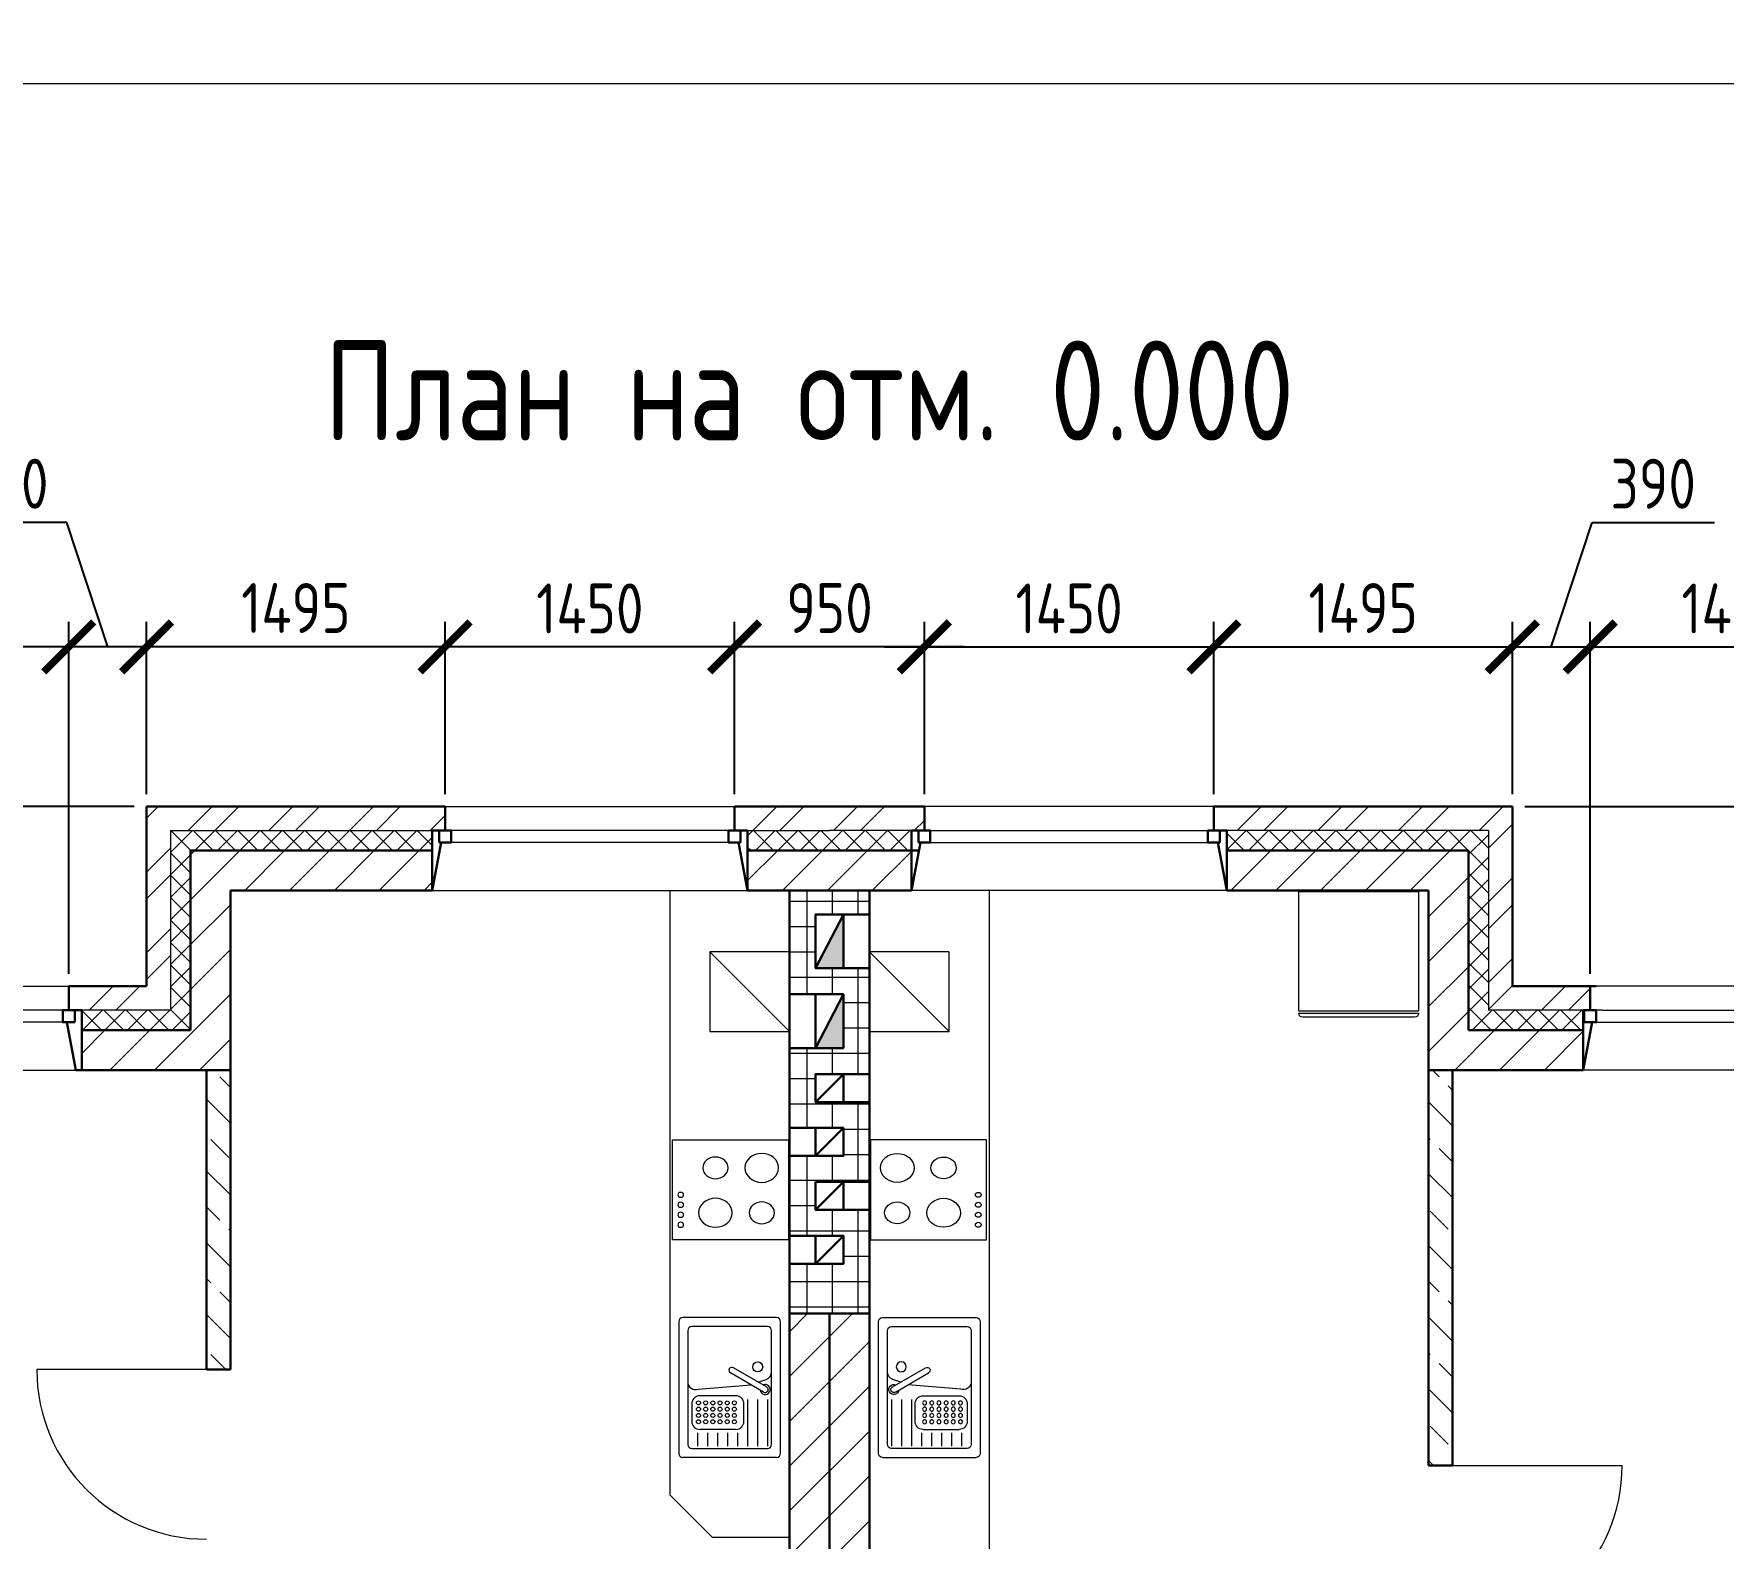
# Model space of a CAD drawing. Header units: millimetres. Extents: x -56498 to 234605, y -296269 to -29969.
# Drawn here: x 81597 to 90058, y -96155 to -88619 of the extents above; entities that cross this region are included whole.
import ezdxf
from ezdxf.enums import TextEntityAlignment as Align

# ---------------------------------------------------------------- set-up
doc = ezdxf.new("R2010")
doc.units = ezdxf.units.MM
doc.header["$LTSCALE"] = 100
doc.header["$PDMODE"] = 35
for name, color, linetype, lineweight in [('0.3', 7, 'Continuous', 30), ('Примітки 0.09', 200, 'Continuous', 9), ('Розміри 0.09', 5, 'Continuous', 9), ('Сантехніка 0.18', 92, 'Continuous', 18), ('Тонкі 0.18', 142, 'Continuous', 18), ('Штрихування 0.09', 253, 'Continuous', 9)]:
    doc.layers.add(name, color=color, linetype=linetype, lineweight=lineweight)
doc.styles.add('GOST 2.304', font='CS_Gost2304.shx')
doc.styles.add('SPDS', font='SPDS.shx', dxfattribs={"width": 0.9})
doc.dimstyles.new('SPDS', dxfattribs={"dimscale": 100, "dimtxt": 2.5, "dimasz": 2.5, "dimexe": 1.25, "dimexo": 0.625, "dimtad": 1, "dimrnd": 0.001, "dimtxsty": 'GOST 2.304', "dimblk": 'ARCHTICK', "dimcen": 2.5, "dimdle": 2, "dimadec": 0, "dimazin": 2, "dimtfac": 0.75, "dimtmove": 1, "dimatfit": 3, "dimfxl": 0, "dimtolj": 1, "dimarcsym": 0})

# ---------------------------------------------------------------- blocks, each defined once
blk = doc.blocks.new('_ArchTick')
at = {"color": 0, "linetype": 'ByBlock', "const_width": 0.15}
blk.add_lwpolyline([(-0.5, -0.5), (0.5, 0.5)], dxfattribs=at)
blk = doc.blocks.new('*D50')
at = {"layer": 'Defpoints', "color": 0, "transparency": 16777216}
for p in [(83657.3, -91690.4), (83657.3, -92490.4), (85107.3, -92490.4)]:
    blk.add_point(p, dxfattribs=at)
at = {"layer": 'Розміри 0.09', "color": 0, "lineweight": -2, "transparency": 16777216}
for p, q in [((83657.3, -92427.9), (83657.3, -91565.4)), ((85107.3, -92427.9), (85107.3, -91565.4)), ((85307.3, -91690.4), (83457.3, -91690.4))]:
    blk.add_line(p, q, dxfattribs=at)
at = {"layer": 'Розміри 0.09', "color": 0, "lineweight": -2, "transparency": 16777216, "xscale": 250, "yscale": 250, "zscale": 250, "rotation": 180}
blk.add_blockref('_ArchTick', (83657.3, -91690.4), dxfattribs=at)
at = {"layer": 'Розміри 0.09', "color": 0, "lineweight": -2, "transparency": 16777216, "xscale": 250, "yscale": 250, "zscale": 250}
blk.add_blockref('_ArchTick', (85107.3, -91690.4), dxfattribs=at)
at = {"layer": 'Розміри 0.09', "color": 0, "transparency": 16777216, "insert": (84382.3, -91497.7), "char_height": 250, "attachment_point": 5, "style": 'GOST 2.304'}
blk.add_mtext('\\A1;1450', dxfattribs=at)
blk = doc.blocks.new('*D52')
at = {"layer": 'Defpoints', "color": 0, "transparency": 16777216}
for p in [(80322.3, -91690.4), (80322.3, -93390.4), (81772.3, -93390.4)]:
    blk.add_point(p, dxfattribs=at)
at = {"layer": 'Розміри 0.09', "color": 0, "lineweight": -2, "transparency": 16777216}
for p, q in [((80322.3, -93327.9), (80322.3, -91565.4)), ((81772.3, -93327.9), (81772.3, -91565.4)), ((81972.3, -91690.4), (80122.3, -91690.4))]:
    blk.add_line(p, q, dxfattribs=at)
at = {"layer": 'Розміри 0.09', "color": 0, "lineweight": -2, "transparency": 16777216, "xscale": 250, "yscale": 250, "zscale": 250, "rotation": 180}
blk.add_blockref('_ArchTick', (80322.3, -91690.4), dxfattribs=at)
at = {"layer": 'Розміри 0.09', "color": 0, "lineweight": -2, "transparency": 16777216, "xscale": 250, "yscale": 250, "zscale": 250}
blk.add_blockref('_ArchTick', (81772.3, -91690.4), dxfattribs=at)
at = {"layer": 'Розміри 0.09', "color": 0, "transparency": 16777216, "insert": (81047.3, -91497.7), "char_height": 250, "attachment_point": 5, "style": 'GOST 2.304'}
blk.add_mtext('\\A1;1450', dxfattribs=at)
blk = doc.blocks.new('*D53')
at = {"layer": 'Defpoints', "color": 0, "transparency": 16777216}
for p in [(82162.3, -91690.4), (82162.3, -92490.4), (83657.3, -92490.4)]:
    blk.add_point(p, dxfattribs=at)
at = {"layer": 'Розміри 0.09', "color": 0, "lineweight": -2, "transparency": 16777216}
for p, q in [((82162.3, -92427.9), (82162.3, -91565.4)), ((83657.3, -92427.9), (83657.3, -91565.4)), ((83857.3, -91690.4), (81962.3, -91690.4))]:
    blk.add_line(p, q, dxfattribs=at)
at = {"layer": 'Розміри 0.09', "color": 0, "lineweight": -2, "transparency": 16777216, "xscale": 250, "yscale": 250, "zscale": 250, "rotation": 180}
blk.add_blockref('_ArchTick', (82162.3, -91690.4), dxfattribs=at)
at = {"layer": 'Розміри 0.09', "color": 0, "lineweight": -2, "transparency": 16777216, "xscale": 250, "yscale": 250, "zscale": 250}
blk.add_blockref('_ArchTick', (83657.3, -91690.4), dxfattribs=at)
at = {"layer": 'Розміри 0.09', "color": 0, "transparency": 16777216, "insert": (82909.8, -91495.6), "char_height": 250, "attachment_point": 5, "style": 'GOST 2.304'}
blk.add_mtext('\\A1;1495', dxfattribs=at)
blk = doc.blocks.new('*D54')
at = {"layer": 'Defpoints', "color": 0, "transparency": 16777216}
for p in [(81772.3, -91690.4), (82162.3, -92490.4), (81772.3, -93390.4)]:
    blk.add_point(p, dxfattribs=at)
at = {"layer": 'Розміри 0.09', "color": 0, "lineweight": -2, "transparency": 16777216}
for p, q in [((81763.1, -91067.6), (81150.6, -91067.6)), ((81967.3, -91690.4), (81763.1, -91067.6)), ((81772.3, -93327.9), (81772.3, -91565.4)), ((82162.3, -92427.9), (82162.3, -91565.4)), ((82362.3, -91690.4), (81572.3, -91690.4))]:
    blk.add_line(p, q, dxfattribs=at)
at = {"layer": 'Розміри 0.09', "color": 0, "lineweight": -2, "transparency": 16777216, "xscale": 250, "yscale": 250, "zscale": 250, "rotation": 180}
blk.add_blockref('_ArchTick', (81772.3, -91690.4), dxfattribs=at)
at = {"layer": 'Розміри 0.09', "color": 0, "lineweight": -2, "transparency": 16777216, "xscale": 250, "yscale": 250, "zscale": 250}
blk.add_blockref('_ArchTick', (82162.3, -91690.4), dxfattribs=at)
at = {"layer": 'Розміри 0.09', "color": 0, "transparency": 16777216, "insert": (81456.9, -90872.8), "char_height": 250, "attachment_point": 5, "style": 'GOST 2.304'}
blk.add_mtext('\\A1;390', dxfattribs=at)
blk = doc.blocks.new('*D62')
at = {"layer": 'Defpoints', "color": 0, "transparency": 16777216}
for p in [(73223.3, -92490.4), (82162.3, -92490.4), (74662.3, -93390.4)]:
    blk.add_point(p, dxfattribs=at)
at = {"layer": 'Розміри 0.09', "color": 0, "lineweight": -2, "transparency": 16777216}
for p, q in [((73223.3, -93590.4), (73223.3, -92290.4)), ((82099.8, -92490.4), (73098.3, -92490.4)), ((74599.8, -93390.4), (73098.3, -93390.4))]:
    blk.add_line(p, q, dxfattribs=at)
at = {"layer": 'Розміри 0.09', "color": 0, "lineweight": -2, "transparency": 16777216, "xscale": 250, "yscale": 250, "zscale": 250}
for p, rotation in [((73223.3, -92490.4), 90), ((73223.3, -93390.4), 270)]:
    blk.add_blockref('_ArchTick', p, dxfattribs=dict(at, rotation=rotation))
at = {"layer": 'Розміри 0.09', "color": 0, "transparency": 16777216, "insert": (73028.6, -92940.4), "char_height": 250, "attachment_point": 5, "rotation": 90, "style": 'GOST 2.304'}
blk.add_mtext('\\A1;900', dxfattribs=at)
blk = doc.blocks.new('*D21')
at = {"layer": 'Defpoints', "color": 0, "transparency": 16777216}
for p in [(89002.3, -91690.4), (87507.3, -92490.4), (89002.3, -92490.4)]:
    blk.add_point(p, dxfattribs=at)
at = {"layer": 'Розміри 0.09', "color": 0, "lineweight": -2, "transparency": 16777216}
for p, q in [((87507.3, -92427.9), (87507.3, -91565.4)), ((89002.3, -92427.9), (89002.3, -91565.4)), ((87307.3, -91690.4), (89202.3, -91690.4))]:
    blk.add_line(p, q, dxfattribs=at)
at = {"layer": 'Розміри 0.09', "color": 0, "lineweight": -2, "transparency": 16777216, "xscale": 250, "yscale": 250, "zscale": 250, "rotation": 180}
blk.add_blockref('_ArchTick', (87507.3, -91690.4), dxfattribs=at)
at = {"layer": 'Розміри 0.09', "color": 0, "lineweight": -2, "transparency": 16777216, "xscale": 250, "yscale": 250, "zscale": 250}
blk.add_blockref('_ArchTick', (89002.3, -91690.4), dxfattribs=at)
at = {"layer": 'Розміри 0.09', "color": 0, "transparency": 16777216, "insert": (88254.8, -91495.6), "char_height": 250, "attachment_point": 5, "style": 'GOST 2.304'}
blk.add_mtext('\\A1;1495', dxfattribs=at)
blk = doc.blocks.new('*D23')
at = {"layer": 'Defpoints', "color": 0, "transparency": 16777216}
for p in [(85107.3, -91690.4), (85107.3, -92490.4), (86057.3, -92490.4)]:
    blk.add_point(p, dxfattribs=at)
at = {"layer": 'Розміри 0.09', "color": 0, "lineweight": -2, "transparency": 16777216}
for p, q in [((85107.3, -92427.9), (85107.3, -91565.4)), ((86057.3, -92427.9), (86057.3, -91565.4)), ((86257.3, -91690.4), (84907.3, -91690.4))]:
    blk.add_line(p, q, dxfattribs=at)
at = {"layer": 'Розміри 0.09', "color": 0, "lineweight": -2, "transparency": 16777216, "xscale": 250, "yscale": 250, "zscale": 250, "rotation": 180}
blk.add_blockref('_ArchTick', (85107.3, -91690.4), dxfattribs=at)
at = {"layer": 'Розміри 0.09', "color": 0, "lineweight": -2, "transparency": 16777216, "xscale": 250, "yscale": 250, "zscale": 250}
blk.add_blockref('_ArchTick', (86057.3, -91690.4), dxfattribs=at)
at = {"layer": 'Розміри 0.09', "color": 0, "transparency": 16777216, "insert": (85582.3, -91495.6), "char_height": 250, "attachment_point": 5, "style": 'GOST 2.304'}
blk.add_mtext('\\A1;950', dxfattribs=at)
blk = doc.blocks.new('*D80')
at = {"layer": 'Defpoints', "color": 0, "transparency": 16777216}
for p in [(87507.3, -91690.4), (86057.3, -92490.4), (87507.3, -92490.4)]:
    blk.add_point(p, dxfattribs=at)
at = {"layer": 'Розміри 0.09', "color": 0, "lineweight": -2, "transparency": 16777216}
for p, q in [((86057.3, -92427.9), (86057.3, -91565.4)), ((87507.3, -92427.9), (87507.3, -91565.4)), ((85857.3, -91690.4), (87707.3, -91690.4))]:
    blk.add_line(p, q, dxfattribs=at)
at = {"layer": 'Розміри 0.09', "color": 0, "lineweight": -2, "transparency": 16777216, "xscale": 250, "yscale": 250, "zscale": 250, "rotation": 180}
blk.add_blockref('_ArchTick', (86057.3, -91690.4), dxfattribs=at)
at = {"layer": 'Розміри 0.09', "color": 0, "lineweight": -2, "transparency": 16777216, "xscale": 250, "yscale": 250, "zscale": 250}
blk.add_blockref('_ArchTick', (87507.3, -91690.4), dxfattribs=at)
at = {"layer": 'Розміри 0.09', "color": 0, "transparency": 16777216, "insert": (86782.3, -91497.7), "char_height": 250, "attachment_point": 5, "style": 'GOST 2.304'}
blk.add_mtext('\\A1;1450', dxfattribs=at)
blk = doc.blocks.new('*D102')
at = {"layer": 'Defpoints', "color": 0, "transparency": 16777216}
for p in [(89002.3, -92490.4), (98341.3, -92490.4), (96502.3, -93390.4)]:
    blk.add_point(p, dxfattribs=at)
at = {"layer": 'Розміри 0.09', "color": 0, "lineweight": -2, "transparency": 16777216}
for p, q in [((98341.3, -93590.4), (98341.3, -92290.4)), ((89064.8, -92490.4), (98466.3, -92490.4)), ((96564.8, -93390.4), (98466.3, -93390.4))]:
    blk.add_line(p, q, dxfattribs=at)
at = {"layer": 'Розміри 0.09', "color": 0, "lineweight": -2, "transparency": 16777216, "xscale": 250, "yscale": 250, "zscale": 250}
for p, rotation in [((98341.3, -92490.4), 90), ((98341.3, -93390.4), 270)]:
    blk.add_blockref('_ArchTick', p, dxfattribs=dict(at, rotation=rotation))
at = {"layer": 'Розміри 0.09', "color": 0, "transparency": 16777216, "insert": (98146.6, -92940.4), "char_height": 250, "attachment_point": 5, "rotation": 90, "style": 'GOST 2.304'}
blk.add_mtext('\\A1;900', dxfattribs=at)
blk = doc.blocks.new('*D116')
at = {"layer": 'Defpoints', "color": 0, "transparency": 16777216}
for p in [(90842.3, -91690.4), (89392.3, -93390.4), (90842.3, -93390.4)]:
    blk.add_point(p, dxfattribs=at)
at = {"layer": 'Розміри 0.09', "color": 0, "lineweight": -2, "transparency": 16777216}
for p, q in [((89392.3, -93327.9), (89392.3, -91565.4)), ((90842.3, -93327.9), (90842.3, -91565.4)), ((89192.3, -91690.4), (91042.3, -91690.4))]:
    blk.add_line(p, q, dxfattribs=at)
at = {"layer": 'Розміри 0.09', "color": 0, "lineweight": -2, "transparency": 16777216, "xscale": 250, "yscale": 250, "zscale": 250, "rotation": 180}
blk.add_blockref('_ArchTick', (89392.3, -91690.4), dxfattribs=at)
at = {"layer": 'Розміри 0.09', "color": 0, "lineweight": -2, "transparency": 16777216, "xscale": 250, "yscale": 250, "zscale": 250}
blk.add_blockref('_ArchTick', (90842.3, -91690.4), dxfattribs=at)
at = {"layer": 'Розміри 0.09', "color": 0, "transparency": 16777216, "insert": (90117.3, -91497.7), "char_height": 250, "attachment_point": 5, "style": 'GOST 2.304'}
blk.add_mtext('\\A1;1450', dxfattribs=at)
blk = doc.blocks.new('*D117')
at = {"layer": 'Defpoints', "color": 0, "transparency": 16777216}
for p in [(89392.3, -91690.4), (89002.3, -92490.4), (89392.3, -93390.4)]:
    blk.add_point(p, dxfattribs=at)
at = {"layer": 'Розміри 0.09', "color": 0, "lineweight": -2, "transparency": 16777216}
for p, q in [((89197.3, -91690.4), (89401.5, -91067.6)), ((89401.5, -91067.6), (90014, -91067.6)), ((89002.3, -92427.9), (89002.3, -91565.4)), ((89392.3, -93327.9), (89392.3, -91565.4)), ((88802.3, -91690.4), (89592.3, -91690.4))]:
    blk.add_line(p, q, dxfattribs=at)
at = {"layer": 'Розміри 0.09', "color": 0, "lineweight": -2, "transparency": 16777216, "xscale": 250, "yscale": 250, "zscale": 250, "rotation": 180}
blk.add_blockref('_ArchTick', (89002.3, -91690.4), dxfattribs=at)
at = {"layer": 'Розміри 0.09', "color": 0, "lineweight": -2, "transparency": 16777216, "xscale": 250, "yscale": 250, "zscale": 250}
blk.add_blockref('_ArchTick', (89392.3, -91690.4), dxfattribs=at)
at = {"layer": 'Розміри 0.09', "color": 0, "transparency": 16777216, "insert": (89707.7, -90872.8), "char_height": 250, "attachment_point": 5, "style": 'GOST 2.304'}
blk.add_mtext('\\A1;390', dxfattribs=at)
blk = doc.blocks.new('M_KIT_APPL_HOB_P')
at = {"color": 0, "linetype": 'ByBlock', "lineweight": -2}
blk.add_lwpolyline([(0, -290), (500, -290), (500, 290), (0, 290)], close=True, dxfattribs=at)
for centre, major_axis in [((274.809, 249.4261), (0, 14.5)), ((324.809, 249.4261), (0, 14.5)), ((374.809, 249.4261), (0, 14.5)), ((424.809, 249.4261), (0, 14.5)), ((139.813, 75.4261), (0, 63.162)), ((364.813, 75.4261), (0, 84.216)), ((139.813, -156.5739), (0, 84.216)), ((364.813, -156.5739), (0, 63.162))]:
    blk.add_ellipse(centre, major_axis=major_axis, ratio=0.862068966, start_param=1.570796327, end_param=7.853981634, dxfattribs=at)
at = {"layer": 'Defpoints', "color": 0, "linetype": 'ByBlock', "lineweight": -2}
for p in [(0, 290), (500, 290), (0, -290), (500, -290)]:
    blk.add_point(p, dxfattribs=at)
blk = doc.blocks.new('s_48')
for p, q in [((0, 300), (0, -300)), ((600, 300), (0, 300)), ((600, -300), (600, 300)), ((610, 300), (610, -300)), ((610, 300), (610, 300)), ((630, -280), (630, 280)), ((0, -300), (600, -300)), ((610, -300), (610, -300))]:
    blk.add_line(p, q)
for centre, start, end in [((610, 280), 0, 90), ((610, -280), 270, 0)]:
    blk.add_arc(centre, 20, start, end)
blk = doc.blocks.new('A$C1385548B')
for p, q in [((330, 0), (-330, 0)), ((-350, -20), (-350, -490)), ((-305, -65), (-305, -445)), ((285, -45), (-285, -45)), ((-3, -69.9), (-99, -236.2)), ((-27, -111.5), (-40.7, -71.9)), ((60.6, -65.4), (294.3, -65.4)), ((305, -445), (305, -65)), ((350, -20), (350, -490)), ((23, -84.9), (-73.1, -251.2)), ((8.3, -411.9), (-14.1, -149)), ((60.6, -115.4), (294.3, -115.4)), ((60.6, -165.4), (294.3, -165.4)), ((41.5, -223.7), (41.5, -404.7)), ((170, -183.7), (81.5, -183.7)), ((210, -223.7), (210, -404.7)), ((227.5, -215.4), (294.3, -215.4)), ((227.5, -265.4), (294.3, -265.4)), ((227.5, -315.4), (294.3, -315.4)), ((227.5, -365.4), (294.3, -365.4)), ((227.5, -415.4), (294.3, -415.4)), ((-285, -465), (285, -465)), ((81.5, -444.7), (170, -444.7)), ((-330, -510), (330, -510))]:
    blk.add_line(p, q)
for centre, radius in [((-103.7, -114.6), 25), ((76.9, -231.4), 10.1), ((108.5, -231.4), 10.1), ((140.1, -231.4), 10.1), ((171.7, -231.4), 10.1), ((76.9, -267.3), 10.1), ((76.9, -303.2), 10.1), ((76.9, -339.2), 10.1), ((108.5, -267.3), 10.1), ((108.5, -303.2), 10.1), ((108.5, -339.2), 10.1), ((140.1, -267.3), 10.1), ((140.1, -303.2), 10.1), ((140.1, -339.2), 10.1), ((171.7, -267.3), 10.1), ((171.7, -303.2), 10.1), ((171.7, -339.2), 10.1), ((76.9, -375.1), 10.1), ((76.9, -411), 10.1), ((108.5, -375.1), 10.1), ((108.5, -411), 10.1), ((140.1, -375.1), 10.1), ((140.1, -411), 10.1), ((171.7, -375.1), 10.1), ((171.7, -411), 10.1)]:
    blk.add_circle(centre, radius)
for centre, radius, start, end in [((-330, -20), 20, 90, 180), ((330, -20), 20, 0, 90), ((-285, -65), 20, 90, 180), ((-78.5, -85), 40, 19.04662, 90), ((10, -77.4), 25, 276.8699, 203.1301), ((10, -77.4), 15, 330, 150), ((285, -65), 20, 0, 90), ((-86.1, -243.7), 15, 150, 330), ((81.5, -223.7), 40, 90, 180), ((170, -223.7), 40, 0, 90), ((-29.6, -425), 40, 270, 19.04662), ((81.5, -404.7), 40, 180, 270), ((170, -404.7), 40, 270, 0), ((-330, -490), 20, 180, 270), ((-285, -445), 20, 180, 270), ((285, -445), 20, 270, 0), ((330, -490), 20, 270, 0)]:
    blk.add_arc(centre, radius, start, end)

msp = doc.modelspace()

# ---------------------------------------------------------------- hatches: boundary and pattern name
at = {"layer": '0.3'}
h = msp.add_hatch(color=256, dxfattribs=at)
h.paths.add_polyline_path([(85652.29, -93030.359), (85582.29, -93165.359), (85582.29, -93300.359), (85652.29, -93300.359)])
h.paths.add_polyline_path([(85582.29, -93165.359), (85512.29, -93300.359), (85582.29, -93300.359)])
h = msp.add_hatch(color=256, dxfattribs=at)
h.paths.add_polyline_path([(85652.29, -93430.359), (85582.29, -93565.359), (85582.29, -93700.359), (85652.29, -93700.359)])
h.paths.add_polyline_path([(85582.29, -93565.359), (85512.29, -93700.359), (85582.29, -93700.359)])
at = {"layer": 'Штрихування 0.09'}
h = msp.add_hatch(dxfattribs=at)
h.set_pattern_fill('ANSI32', color=256, scale=30, style=0)
h.paths.add_polyline_path([(83657.291, -92490.359), (82162.29, -92490.359), (82162.29, -93390.359), (81772.29, -93390.359), (81772.29, -93510.359), (81802.29, -93510.359), (81837.31, -93510.359), (82282.29, -93510.359), (82282.29, -92610.359), (83592.291, -92610.359), (83657.291, -92610.359)])
h = msp.add_hatch(dxfattribs=at)
h.set_pattern_fill('ANSI32', color=256, scale=30, style=0)
h.paths.add_polyline_path([(86057.29, -92490.359), (85582.29, -92490.359), (85107.291, -92490.359), (85107.291, -92610.359), (85137.291, -92610.359), (85172.291, -92610.359), (85582.29, -92610.359), (86057.29, -92610.359)])
h = msp.add_hatch(dxfattribs=at)
h.set_pattern_fill('ANSI32', color=256, scale=30, style=0)
h.paths.add_polyline_path([(89002.29, -92490.359), (87507.29, -92490.359), (87507.29, -92610.359), (87537.29, -92610.359), (87572.29, -92610.359), (88882.29, -92610.359), (88882.29, -93510.359), (89392.29, -93510.359), (89392.29, -93390.359), (89002.29, -93390.359)])
h = msp.add_hatch(dxfattribs=at)
h.set_pattern_fill('ANSI37', color=256, scale=25, style=0)
h.paths.add_polyline_path([(82382.29, -92710.359), (83592.291, -92710.359), (83592.291, -92610.359), (82282.29, -92610.359), (82282.29, -93510.359), (81837.31, -93510.359), (81837.31, -93610.359), (82382.29, -93610.359)])
h = msp.add_hatch(dxfattribs=at)
h.set_pattern_fill('ANSI37', color=256, scale=25, style=0)
h.paths.add_polyline_path([(85992.29, -92610.359), (85582.29, -92610.359), (85172.291, -92610.359), (85172.291, -92710.359), (85582.29, -92710.359), (85992.29, -92710.359)])
h = msp.add_hatch(dxfattribs=at)
h.set_pattern_fill('ANSI37', color=256, scale=25, style=0)
h.paths.add_polyline_path([(88882.29, -92610.359), (87572.29, -92610.359), (87572.29, -92710.359), (88782.29, -92710.359), (88782.29, -93610.359), (89357.247, -93610.359), (89357.247, -93510.359), (88882.29, -93510.359)])
h = msp.add_hatch(dxfattribs=at)
h.set_pattern_fill('ANSI31', color=256, scale=50, style=0)
h.paths.add_polyline_path([(82582.29, -92910.359), (83592.291, -92910.359), (83592.291, -92710.359), (82382.29, -92710.359), (82382.29, -93610.359), (81837.31, -93610.359), (81837.31, -93810.359), (82582.29, -93810.359)])
h = msp.add_hatch(dxfattribs=at)
h.set_pattern_fill('ANSI31', color=256, scale=50, style=0)
h.paths.add_polyline_path([(85992.29, -92710.359), (85582.29, -92710.359), (85172.291, -92710.359), (85172.291, -92910.359), (85382.29, -92910.359), (85782.29, -92910.359), (85992.29, -92910.359)])
h = msp.add_hatch(dxfattribs=at)
h.set_pattern_fill('ANSI31', color=256, scale=50, style=0)
h.paths.add_polyline_path([(88782.29, -92710.359), (87572.29, -92710.359), (87572.29, -92910.359), (88582.29, -92910.359), (88582.29, -93810.359), (89357.247, -93810.359), (89357.247, -93610.359), (88782.29, -93610.359)])
h = msp.add_hatch(dxfattribs=at)
h.set_pattern_fill('NET', color=256, scale=40, style=0)
h.paths.add_polyline_path([(85782.29, -93300.359), (85652.29, -93300.359), (85512.29, -93300.359), (85512.29, -93030.359), (85652.29, -93030.359), (85782.29, -93030.359), (85782.29, -92910.359), (85382.29, -92910.359), (85382.29, -93430.359), (85512.29, -93430.359), (85652.29, -93430.359), (85652.29, -93700.359), (85512.29, -93700.359), (85382.29, -93700.359), (85382.29, -94100.359), (85512.29, -94100.359), (85652.29, -94100.359), (85652.29, -94240.359), (85512.29, -94240.359), (85382.29, -94240.359), (85382.29, -94640.359), (85512.29, -94640.359), (85652.29, -94640.359), (85652.29, -94780.359), (85512.29, -94780.359), (85382.29, -94780.359), (85382.29, -95030.359), (85782.29, -95030.359), (85782.29, -94510.359), (85652.29, -94510.359), (85512.29, -94510.359), (85512.29, -94370.359), (85652.29, -94370.359), (85782.29, -94370.359), (85782.29, -93970.359), (85652.29, -93970.359), (85512.29, -93970.359), (85512.29, -93830.359), (85652.29, -93830.359), (85782.29, -93830.359)])
h = msp.add_hatch(dxfattribs=at)
h.set_pattern_fill('ANSI33', color=256, scale=40, angle=90, style=0)
h.paths.add_polyline_path([(82582.29, -93810.359), (82462.29, -93810.359), (82462.29, -95310.359), (82582.29, -95310.359)])
h = msp.add_hatch(dxfattribs=at)
h.set_pattern_fill('ANSI33', color=256, scale=40, angle=90, style=0)
h.paths.add_polyline_path([(88702.29, -93810.359), (88582.29, -93810.359), (88582.29, -95790.359), (88702.29, -95790.359)])
h = msp.add_hatch(dxfattribs=at)
h.set_pattern_fill('ANSI31', color=256, scale=50, style=0)
h.paths.add_polyline_path([(85782.29, -95030.359), (85582.29, -95030.359), (85582.29, -96820.359), (85782.29, -96820.359)])
h.paths.add_polyline_path([(85582.29, -95030.359), (85382.29, -95030.359), (85382.29, -96820.359), (85582.29, -96820.359)])

# ---------------------------------------------------------------- linework, layer by layer
at = {"layer": '0.3'}
for p, q in [((82162.29, -92490.359), (82162.29, -93390.359)), ((82162.29, -92490.359), (83657.291, -92490.359)), ((83657.291, -92490.359), (83657.291, -92610.359)), ((85107.291, -92490.359), (85582.29, -92490.359)), ((85107.291, -92490.359), (85107.291, -92610.359)), ((86057.29, -92490.359), (85582.29, -92490.359)), ((86057.29, -92490.359), (86057.29, -92610.359)), ((89002.29, -92490.359), (87507.29, -92490.359)), ((87507.29, -92490.359), (87507.29, -92610.359)), ((89002.29, -92490.359), (89002.29, -93390.359)), ((83592.291, -92910.359), (83592.291, -92610.359)), ((83592.291, -92610.359), (83657.291, -92610.359)), ((85172.291, -92610.359), (85107.291, -92610.359)), ((85172.291, -92910.359), (85172.291, -92610.359)), ((85992.29, -92910.359), (85992.29, -92610.359)), ((85992.29, -92610.359), (86057.29, -92610.359)), ((87572.29, -92610.359), (87507.29, -92610.359)), ((87572.29, -92910.359), (87572.29, -92610.359)), ((82382.29, -92710.359), (82382.29, -93610.359)), ((82382.29, -92710.359), (83592.291, -92710.359)), ((83637.291, -92670.359), (83592.291, -92910.359)), ((85127.291, -92670.359), (85172.291, -92910.359)), ((85172.316, -92710.359), (85582.29, -92710.359)), ((86029.79, -92710.359), (85582.29, -92710.359)), ((86037.29, -92670.359), (85992.29, -92910.359)), ((87527.29, -92670.359), (87572.29, -92910.359)), ((88782.29, -92710.359), (87572.29, -92710.359)), ((88782.29, -92710.359), (88782.29, -93610.359)), ((82582.29, -92910.359), (82582.29, -93810.359)), ((82582.29, -92910.359), (83592.291, -92910.359)), ((85172.316, -92910.359), (85382.29, -92910.359)), ((85382.29, -99710.359), (85382.29, -92910.359)), ((85782.29, -92910.359), (85382.29, -92910.359)), ((85782.29, -99710.359), (85782.29, -92910.359)), ((85992.29, -92910.359), (85782.29, -92910.359)), ((88582.29, -92910.359), (87572.29, -92910.359)), ((88582.29, -92910.359), (88582.29, -93810.359)), ((85652.29, -93030.359), (85782.29, -93030.359)), ((85652.29, -93300.359), (85782.29, -93300.359)), ((81772.29, -93390.359), (81772.29, -93510.359)), ((81772.29, -93390.359), (82162.29, -93390.359)), ((89422.29, -93390.359), (89002.29, -93390.359)), ((89392.29, -93390.359), (89392.29, -93510.359)), ((85382.29, -93430.359), (85512.29, -93430.359)), ((81762.334, -93570.359), (81807.334, -93810.359)), ((81837.31, -93510.359), (81772.29, -93510.359)), ((81837.31, -93810.359), (81837.31, -93510.359)), ((89357.247, -93810.359), (89357.247, -93510.359)), ((89357.247, -93510.359), (89392.29, -93510.359)), ((89402.247, -93570.359), (89357.247, -93810.359)), ((81837.31, -93610.359), (82382.29, -93610.359)), ((89357.29, -93610.359), (88782.29, -93610.359)), ((85382.29, -93700.359), (85512.29, -93700.359)), ((81807.29, -93810.359), (82582.29, -93810.359)), ((82462.29, -93810.359), (82462.29, -95310.359)), ((82582.29, -93810.359), (82582.29, -95310.359)), ((85652.29, -93830.359), (85782.29, -93830.359)), ((89357.29, -93810.359), (88582.29, -93810.359)), ((88582.29, -93810.359), (88582.29, -95790.359)), ((88702.29, -93810.359), (88702.29, -95790.359)), ((85652.29, -93970.359), (85782.29, -93970.359)), ((85382.29, -94100.359), (85512.29, -94100.359)), ((85382.29, -94240.359), (85512.29, -94240.359)), ((85652.29, -94370.359), (85782.29, -94370.359)), ((85652.29, -94510.359), (85782.29, -94510.359)), ((85382.29, -94640.359), (85512.29, -94640.359)), ((85382.29, -94780.359), (85512.29, -94780.359)), ((85382.29, -95030.359), (85782.29, -95030.359)), ((85582.29, -96820.359), (85582.29, -95030.359)), ((82582.29, -95310.359), (82462.29, -95310.359)), ((88582.29, -95790.359), (88702.29, -95790.359))]:
    msp.add_line(p, q, dxfattribs=at)
for points in [[(83627.291, -92670.359), (83627.291, -92610.359), (83687.291, -92610.359), (83687.291, -92670.359)], [(85137.291, -92670.359), (85137.291, -92610.359), (85077.291, -92610.359), (85077.291, -92670.359)], [(86027.29, -92670.359), (86027.29, -92610.359), (86087.29, -92610.359), (86087.29, -92670.359)], [(87537.29, -92670.359), (87537.29, -92610.359), (87477.29, -92610.359), (87477.29, -92670.359)], [(81802.29, -93570.359), (81802.29, -93510.359), (81742.29, -93510.359), (81742.29, -93570.359)], [(89362.29, -93570.359), (89362.29, -93510.359), (89422.29, -93510.359), (89422.29, -93570.359)]]:
    msp.add_lwpolyline(points, close=True, dxfattribs=at)
for points in [[(85512.29, -93300.359), (85512.29, -93030.359), (85652.29, -93030.359), (85512.29, -93300.359), (85652.29, -93300.359), (85652.29, -93030.359)], [(85512.29, -93700.359), (85512.29, -93430.359), (85652.29, -93430.359), (85512.29, -93700.359), (85652.29, -93700.359), (85652.29, -93430.359)], [(85512.29, -93970.359), (85512.29, -93830.359), (85652.29, -93830.359), (85512.29, -93970.359), (85652.29, -93970.359), (85652.29, -93830.359)], [(85512.29, -94240.359), (85512.29, -94100.359), (85652.29, -94100.359), (85512.29, -94240.359), (85652.29, -94240.359), (85652.29, -94100.359)], [(85512.29, -94510.359), (85512.29, -94370.359), (85652.29, -94370.359), (85512.29, -94510.359), (85652.29, -94510.359), (85652.29, -94370.359)], [(85512.29, -94780.359), (85512.29, -94640.359), (85652.29, -94640.359), (85512.29, -94780.359), (85652.29, -94780.359), (85652.29, -94640.359)]]:
    msp.add_lwpolyline(points, dxfattribs=at)
at = {"layer": 'Тонкі 0.18'}
for p, q in [((83657.291, -92490.359), (85107.291, -92490.359)), ((87507.29, -92490.359), (86057.29, -92490.359)), ((82282.29, -92610.359), (82282.29, -93510.359)), ((82282.29, -92610.359), (83592.291, -92610.359)), ((85077.291, -92610.359), (83687.291, -92610.359)), ((85077.291, -92610.359), (85582.29, -92610.359)), ((86087.29, -92610.359), (85582.29, -92610.359)), ((86087.29, -92610.359), (87477.29, -92610.359)), ((88882.29, -92610.359), (87572.29, -92610.359)), ((88882.29, -92610.359), (88882.29, -93510.359)), ((85077.291, -92670.359), (83687.291, -92670.359)), ((86087.29, -92670.359), (87477.29, -92670.359)), ((83592.291, -92910.359), (85172.291, -92910.359)), ((87572.29, -92910.359), (85992.29, -92910.359)), ((80322.29, -93390.359), (81772.29, -93390.359)), ((90842.29, -93390.359), (89392.29, -93390.359)), ((81742.29, -93510.359), (80352.322, -93510.359)), ((81742.278, -93570.359), (80352.322, -93570.359)), ((82282.29, -93510.359), (81837.31, -93510.359)), ((89452.29, -93510.359), (88882.29, -93510.359)), ((89422.303, -93570.359), (90812.259, -93570.359)), ((89452.259, -93510.359), (90812.259, -93510.359)), ((80257.322, -93810.359), (81807.322, -93810.359)), ((90907.259, -93810.359), (89357.259, -93810.359)), ((82462.29, -95310.359), (81612.29, -95310.359)), ((88702.29, -95790.359), (89552.29, -95790.359))]:
    msp.add_line(p, q, dxfattribs=at)
for centre, start, end in [((82462.29, -95310.359), 180, 270), ((88702.29, -95790.359), 270, 0)]:
    msp.add_arc(centre, 850, start, end, dxfattribs=at)
at = {"layer": 'Штрихування 0.09'}
for p, q in [((84782.29, -92910.359), (84782.29, -95938.256)), ((86382.29, -92910.359), (86382.29, -97520.359)), ((84782.29, -95938.256), (84994.422, -96150.389)), ((84994.422, -96150.389), (85382.29, -96150.389))]:
    msp.add_line(p, q, dxfattribs=at)
msp.add_lwpolyline([(66604.617, -59168.985), (108604.617, -59168.985), (108604.617, -88868.985), (66604.617, -88868.985)], close=True, dxfattribs=at)
for points in [[(84982.29, -93217.359), (85382.29, -93617.359), (85382.29, -93217.359), (84982.29, -93217.359), (84982.29, -93617.359), (85382.29, -93617.359)], [(85782.29, -93217.359), (86182.29, -93617.359), (86182.29, -93217.359), (85782.29, -93217.359), (85782.29, -93617.359), (86182.29, -93617.359)]]:
    msp.add_lwpolyline(points, dxfattribs=at)

# ---------------------------------------------------------------- block references
at = {"layer": 'Сантехніка 0.18', "ltscale": 100, "xscale": -1, "rotation": 90}
for name, p in [('s_48', (88232.29, -92915.359)), ('M_KIT_APPL_HOB_P', (85086.433, -94160.389))]:
    msp.add_blockref(name, p, dxfattribs=at)
at = {"layer": 'Сантехніка 0.18', "ltscale": 100, "rotation": 270}
msp.add_blockref('M_KIT_APPL_HOB_P', (86078.148, -94160.389), dxfattribs=at)
at = {"layer": 'Сантехніка 0.18', "ltscale": 0.75, "rotation": 270}
msp.add_blockref('A$C1385548B', (85337.29, -95400.389), dxfattribs=at)
at = {"layer": 'Сантехніка 0.18', "ltscale": 0.75, "xscale": -1, "rotation": 90}
msp.add_blockref('A$C1385548B', (85827.29, -95400.389), dxfattribs=at)

# ---------------------------------------------------------------- texts
at = {"layer": 'Примітки 0.09', "style": 'SPDS'}
msp.add_text('План на отм. 0.000', height=500, dxfattribs=at).set_placement((85480.507, -90656.241), align=Align.CENTER)

# ---------------------------------------------------------------- dimensions: what is measured, and where the dimension line sits
at = {"layer": 'Розміри 0.09'}
dim = msp.add_linear_dim(base=(81772.29, -91690.359), p1=(82162.29, -92490.359), p2=(81772.29, -93390.359), text='390', dimstyle='SPDS', override={"dimlfac": 1, "dimtxsty": 'GOST 2.304', "dimblk1": 'ArchTick', "dimblk2": 'ArchTick', "dimsah": 1, "dimtolj": 1}, dxfattribs=at)
dim.commit()
dim.dimension.update_dxf_attribs({"geometry": '*D54', "text_midpoint": (81700.604, -91067.561), "dimtype": 160})
dim = msp.add_linear_dim(base=(89392.29, -91690.359), p1=(89002.29, -92490.359), p2=(89392.29, -93390.359), angle=180, text='390', dimstyle='SPDS', override={"dimlfac": 1, "dimtxsty": 'GOST 2.304', "dimblk1": 'ArchTick', "dimblk2": 'ArchTick', "dimsah": 1, "dimtolj": 1}, dxfattribs=at)
dim.commit()
dim.dimension.update_dxf_attribs({"geometry": '*D117', "text_midpoint": (89463.977, -91067.561), "dimtype": 160})
for base, p1, p2, picture, middle in [((80322.29, -91690.359), (81772.29, -93390.359), (80322.29, -93390.359), '*D52', (81047.29, -91497.681)), ((82162.29, -91690.359), (83657.291, -92490.359), (82162.29, -92490.359), '*D53', (82909.791, -91495.624)), ((83657.291, -91690.359), (85107.291, -92490.359), (83657.291, -92490.359), '*D50', (84382.291, -91497.681))]:
    dim = msp.add_linear_dim(base=base, p1=p1, p2=p2, dimstyle='SPDS', override={"dimlfac": 1, "dimtxsty": 'GOST 2.304', "dimblk1": 'ArchTick', "dimblk2": 'ArchTick', "dimsah": 1, "dimtolj": 1}, dxfattribs=at)
    dim.commit()
    dim.dimension.update_dxf_attribs({"geometry": picture, "text_midpoint": middle})
for base, p1, p2, angle, picture, middle in [((85107.291, -91690.359), (86057.29, -92490.359), (85107.291, -92490.359), 180, '*D23', (85582.29, -91495.624)), ((87507.29, -91690.359), (86057.29, -92490.359), (87507.29, -92490.359), 180, '*D80', (86782.29, -91497.681)), ((89002.29, -91690.359), (87507.29, -92490.359), (89002.29, -92490.359), 180, '*D21', (88254.79, -91495.624)), ((90842.29, -91690.359), (89392.29, -93390.359), (90842.29, -93390.359), 180, '*D116', (90117.29, -91497.681)), ((73223.29, -92490.359), (74662.29, -93390.359), (82162.29, -92490.359), 90, '*D62', (73028.556, -92940.359)), ((98341.29, -92490.359), (96502.29, -93390.359), (89002.29, -92490.359), 90, '*D102', (98146.556, -92940.359))]:
    dim = msp.add_linear_dim(base=base, p1=p1, p2=p2, angle=angle, dimstyle='SPDS', override={"dimlfac": 1, "dimtxsty": 'GOST 2.304', "dimblk1": 'ArchTick', "dimblk2": 'ArchTick', "dimsah": 1, "dimtolj": 1}, dxfattribs=at)
    dim.commit()
    dim.dimension.update_dxf_attribs({"geometry": picture, "text_midpoint": middle})

doc.saveas('drawing.dxf')
